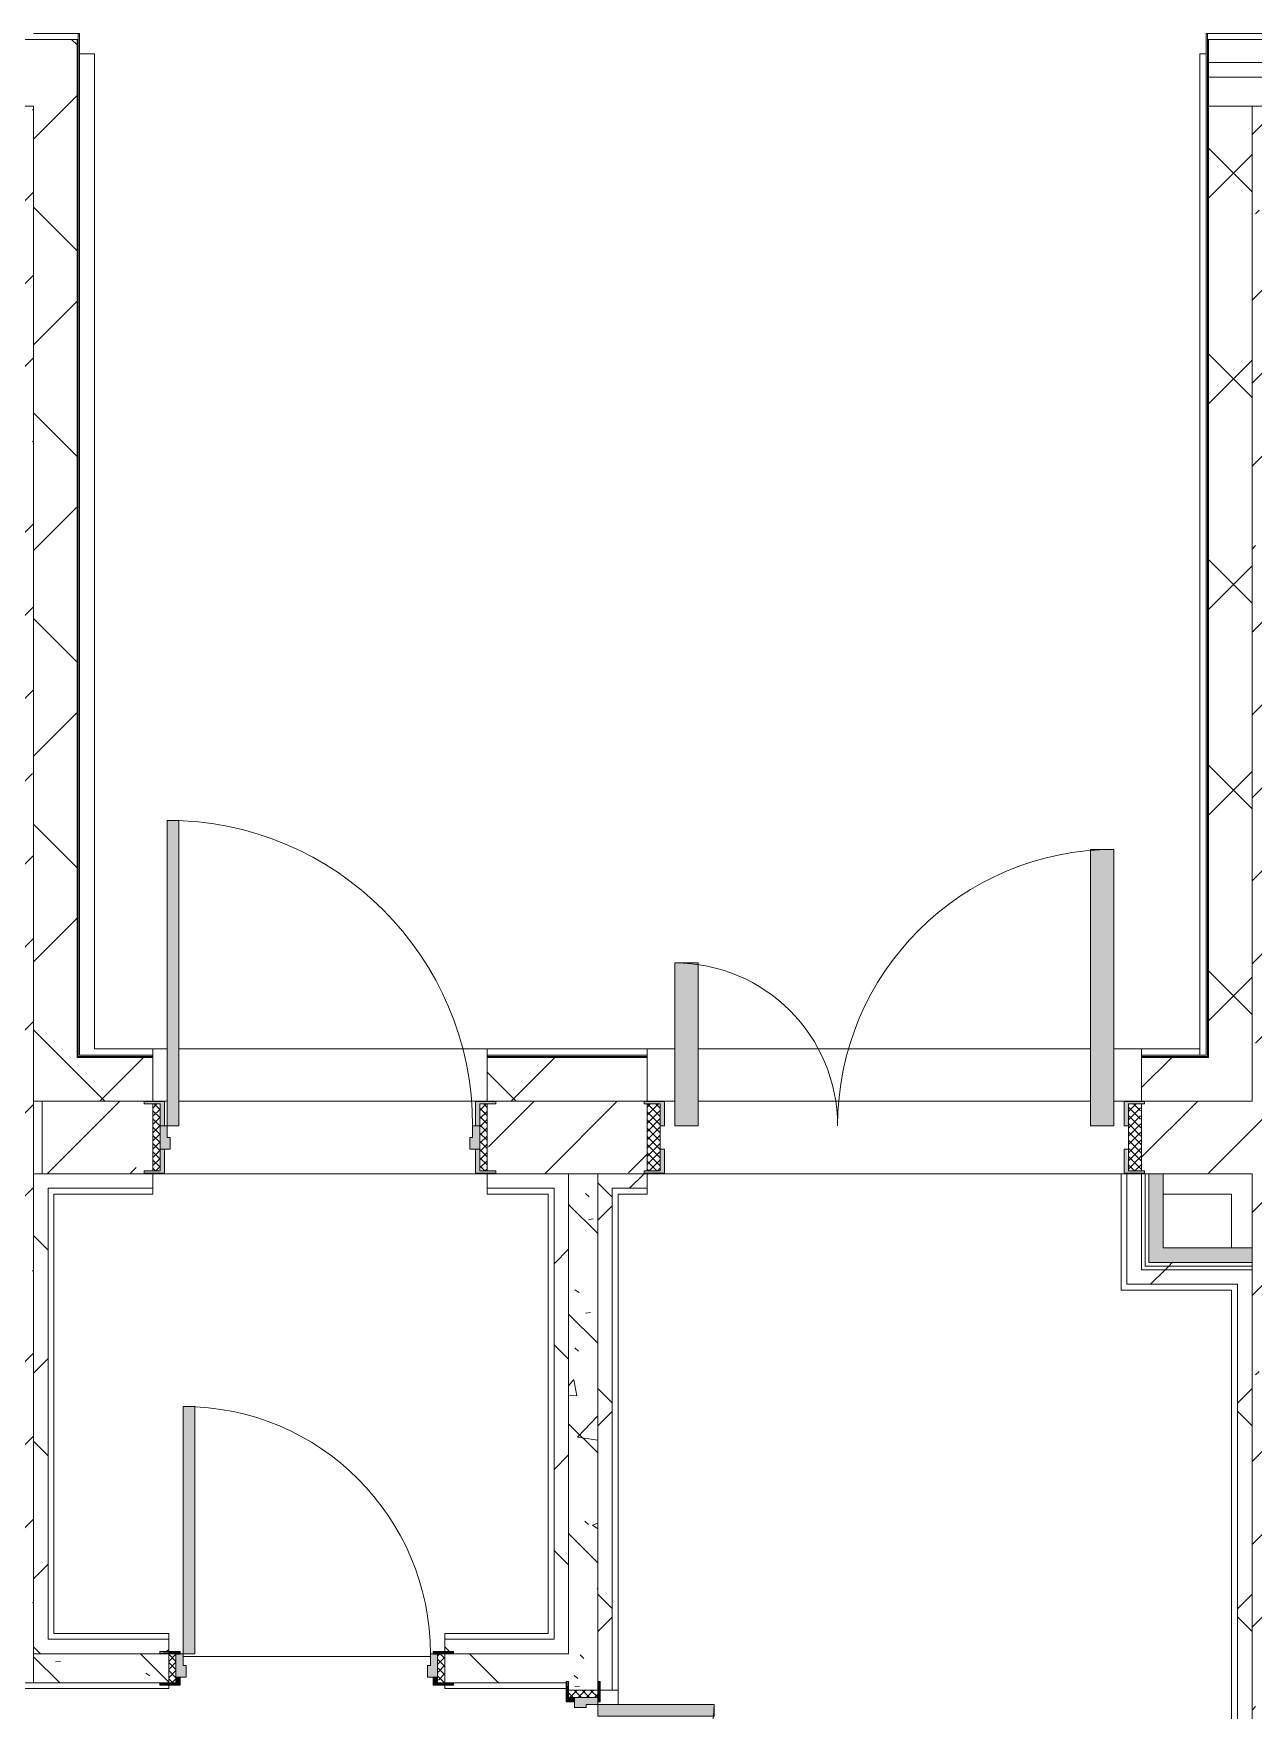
# Model space of a CAD drawing. Header units: millimetres. Extents: x -7229 to 193500, y -8553 to 29000.
# Drawn here: x 84970 to 89165, y 21585 to 27350 of the extents above; entities that cross this region are included whole.
import ezdxf

# ---------------------------------------------------------------- set-up
doc = ezdxf.new("R2010")
doc.units = ezdxf.units.MM
for name, color, linetype, lineweight, true_color in [('A-DOOR-1', 7, 'Continuous', 5, 0xaaaaaa), ('A-DOOR-2', 7, 'Continuous', 5, 0xe2e2e2), ('A-DOOR-FRAM-1', 7, 'Continuous', 5, 0xe2e2e2), ('A-DOOR-FRAM-2', 7, 'Continuous', 5, 0xaaaaaa), ('A-FLOR-1', 7, 'Continuous', 5, 0xaaaaaa), ('I-WALL-1', 7, 'Continuous', 5, 0xe7e7e7), ('I-WALL-3', 7, 'Continuous', 5, 0x787878)]:
    doc.layers.add(name, color=color, linetype=linetype, lineweight=lineweight, true_color=true_color)
for name, color, linetype, lineweight in [('A-WALL', 7, 'Continuous', 5), ('A-WALL-1', 7, 'Continuous', 9), ('I-WALL', 7, 'Continuous', 5)]:
    doc.layers.add(name, color=color, linetype=linetype, lineweight=lineweight)
pattern_1 = [(45, (0, 0), (-353.5534, 353.5534), []), (135, (0, 0), (-353.5534, -353.5534), [])]
pattern_2 = [(45, (0, 0), (-285.1231, 285.1231), []), (45, (285.12, 0), (-285.1231, 285.1231), [504.031, -100.806, 16.764, -84.042])]
pattern_3 = [(135, (0, 0), (-377.1708, -377.1708), [533.4, -88.9, 17.78, -88.9]), (135, (0, 376.94), (-377.1708, -377.1708), []), (50, (0, 0), (637.6445, -55.7866), [66.675, -733.425]), (355, (0, 0), (-123.3494, 668.699), [53.34, -586.74]), (100.451, (53.14, -4.65), (514.299, 612.908), [56.665, -623.315]), (46.184, (0, 177.8), (948.7764, -147.15), [100.012, -1100.137]), (96.636, (79.1, 165.5), (830.909, 865.997), [84.998, -934.973]), (351.184, (0, 177.8), (830.918, 865.988), [80.01, -880.11]), (21, (88.9, 133.35), (530.6506, -357.9283), [66.675, -733.425]), (326, (88.9, 133.35), (216.308, 644.6585), [53.34, -586.74]), (71.451, (133.1, 103.5), (746.9596, 286.7243), [56.665, -623.315]), (37.5, (0, 0), (10.81053, 295.9426), [16.764, -562.864, 16.764, -578.866, -588.962]), (37.5, (0, 0), (10.81053, 295.9426), [-1175.258, 16.764, -572.198]), (7.5, (0, 0), (233.8692, 350.6318), [16.764, -322.834, 16.764, -549.529, -224.472]), (7.5, (0, 0), (233.8692, 350.6318), [-905.891, 16.764, -207.708]), (327.5, (-198.25, 0), (474.5678, -20.0513), [16.764, -205.486, 16.764, -676.656, -920.115]), (327.5, (-198.25, 0), (474.5678, -20.0513), [-915.67, 16.764, -903.351]), (317.5, (-287.15, 0), (518.4522, 88.9934), [16.764, -272.161, 16.764, -443.738, -653.415]), (317.5, (-287.15, 0), (518.4522, 88.9934), [-749.427, 16.764, -636.651])]
pattern_4 = [(45, (0, 0), (-530.33, 530.33), []), (135, (0, 0), (-530.33, -530.33), [])]

# ---------------------------------------------------------------- blocks, each defined once
blk = doc.blocks.new('110_Дверь_СКБ_2Ст_Внутренняя - ДН-7д_л__ ДОО_Дв_1450x2100h_Загрузочная_ Помещение холодильных камер-21737406-1_2_1_птичка зашивка')
at = {"layer": 'A-DOOR-1'}
h = blk.add_hatch(dxfattribs=at)
h.set_pattern_fill('FP_32', color=256, style=0, pattern_type=2)
h.set_pattern_definition([(135, (1471.41, 189.685), (-14.14214, -14.14214), []), (225, (1471.41, 189.685), (14.14214, -14.14214), [])])
h.paths.add_polyline_path([(858.4, -115), (862.5, -115), (858.4, 115), (817.5, 115), (817.5, -115)])
at = {"layer": 'A-DOOR-2'}
for points in [[(687.5, 40), (767.5, 40), (767.5, 990), (687.5, 990), (687.5, 92.1)], [(-662.5, 40), (-662.5, 600), (-742.5, 600), (-742.5, 40)]]:
    blk.add_hatch(color=256, dxfattribs=at).paths.add_polyline_path(points)
h = blk.add_hatch(color=256, dxfattribs=at)
h.paths.add_polyline_path([(817.5, 40), (817.5, 115), (872.5, 115), (872.5, 123), (802.5, 123), (802.5, 40), (812.5, 40)])
h.paths.add_polyline_path([(-777.5, 40), (-777.5, 123), (-847.5, 123), (-844.3, 115), (-792.5, 115), (-792.5, 40)])
h = blk.add_hatch(color=256, dxfattribs=at)
h.paths.add_polyline_path([(872.5, -123), (872.5, -115), (817.5, -115), (812.5, -40), (802.5, -40), (802.5, -123), (862.5, -123)])
h.paths.add_polyline_path([(-792.5, -123), (-777.5, -123), (-777.5, -40), (-792.5, -40), (-792.5, -115), (-847.5, -115), (-842.5, -123), (-794.1, -123)])
at = {"layer": 'A-DOOR-FRAM-2'}
h = blk.add_hatch(dxfattribs=at)
h.set_pattern_fill('FP_33', color=256, style=0, pattern_type=2)
h.set_pattern_definition([(45, (-651.384, 189.685), (-14.1421, 14.1421), []), (135, (-651.384, 189.685), (-14.1421, -14.1421), [])])
h.paths.add_polyline_path([(-792.5, -115), (-792.5, 115), (-837.5, 115), (-837.5, -115)])
at = {"layer": 'A-DOOR-1'}
for p, q in [((767.5, 990), (687.5, 990)), ((687.5, 990), (687.5, 40)), ((767.5, 40), (767.5, 990)), ((-742.5, 600), (-742.5, 40)), ((-662.5, 600), (-742.5, 600)), ((-662.5, 40), (-662.5, 600)), ((-777.5, 123), (-847.5, 123)), ((-847.5, 123), (-847.5, 115)), ((-777.5, 40), (-777.5, 123)), ((872.5, 123), (802.5, 123)), ((802.5, 123), (802.5, 40)), ((872.5, 115), (872.5, 123)), ((-847.5, 115), (-792.5, 115)), ((-792.5, 115), (-792.5, 40)), ((817.5, 40), (817.5, 115)), ((817.5, 115), (872.5, 115)), ((-792.5, 40), (-777.5, 40)), ((-742.5, 40), (-662.5, 40)), ((687.5, 40), (767.5, 40)), ((802.5, 40), (817.5, 40)), ((-777.5, -40), (-792.5, -40)), ((-792.5, -40), (-792.5, -115)), ((-777.5, -123), (-777.5, -40)), ((817.5, -40), (802.5, -40)), ((802.5, -40), (802.5, -123)), ((817.5, -115), (817.5, -40)), ((-847.5, -115), (-847.5, -123)), ((-792.5, -115), (-847.5, -115)), ((872.5, -115), (817.5, -115)), ((872.5, -123), (872.5, -115)), ((-847.5, -123), (-777.5, -123)), ((802.5, -123), (872.5, -123))]:
    blk.add_line(p, q, dxfattribs=at)
for centre, radius, start, end in [((767.5, 40), 950, 90, 180), ((-742.5, 40), 560, 0, 90)]:
    blk.add_arc(centre, radius, start, end, dxfattribs=at)
at = {"layer": 'A-DOOR-FRAM-2'}
for p, q in [((-792.5, 115), (-837.5, 115)), ((-837.5, 115), (-837.5, -115)), ((-792.5, -115), (-792.5, 115)), ((862.5, 115), (817.5, 115)), ((817.5, 115), (817.5, -115)), ((862.5, -115), (862.5, 115)), ((-837.5, -115), (-792.5, -115)), ((817.5, -115), (862.5, -115))]:
    blk.add_line(p, q, dxfattribs=at)
blk = doc.blocks.new('110_Дверь_СКБ_1Ст_Внутренняя1 - ДН-6д_ ДОО_Дв_1150x2100-24253098-1_2_1_птичка зашивка')
at = {"layer": 'A-DOOR-1'}
h = blk.add_hatch(dxfattribs=at)
h.set_pattern_fill('FP_36', color=256, style=0, pattern_type=2)
h.set_pattern_definition([(135, (1726.41, 189.685), (-14.14214, -14.14214), []), (225, (1726.41, 189.685), (14.14214, -14.14214), [])])
h.paths.add_polyline_path([(587.5, -115), (587.5, 115), (562.5, 115), (562.5, -115)])
at = {"layer": 'A-DOOR-2'}
h = blk.add_hatch(color=256, dxfattribs=at)
h.paths.add_polyline_path([(-522.5, 40), (-522.5, 123), (-592.5, 123), (-592.5, 115), (-537.5, 115), (-537.5, 40)])
h.paths.add_polyline_path([(547.5, 40), (562.5, 40), (562.5, 115), (617.5, 115), (617.5, 123), (547.5, 123)])
h = blk.add_hatch(color=256, dxfattribs=at)
h.paths.add_polyline_path([(-537.5, -40), (-502.5, -40), (-502.5, 0), (-512.5, 0), (-512.5, 40), (-537.5, 40)])
h.paths.add_polyline_path([(562.5, -40), (562.5, 40), (537.5, 40), (537.5, 0), (527.5, 0), (527.5, -40), (537.5, -40)])
h = blk.add_hatch(color=256, dxfattribs=at)
h.paths.add_polyline_path([(617.5, -123), (617.5, -115), (562.5, -115), (562.5, -40), (547.5, -40), (547.5, -123), (601.3, -123)])
h.paths.add_polyline_path([(-562.5, -123), (-522.5, -119.1), (-522.5, -40), (-537.5, -40), (-537.5, -115), (-592.5, -115), (-592.5, -123), (-564.5, -123)])
at = {"layer": 'A-DOOR-FRAM-1'}
blk.add_hatch(color=256, dxfattribs=at).paths.add_polyline_path([(-472.5, 40), (-472.5, 1090), (-512.5, 1090), (-512.5, 40)])
at = {"layer": 'A-DOOR-FRAM-2'}
h = blk.add_hatch(dxfattribs=at)
h.set_pattern_fill('FP_37', color=256, style=0, pattern_type=2)
h.set_pattern_definition([(45, (-396.384, 189.685), (-14.1421, 14.1421), []), (135, (-396.384, 189.685), (-14.1421, -14.1421), [])])
h.paths.add_polyline_path([(-537.5, -115), (-537.5, 115), (-562.5, 115), (-562.5, -115)])
at = {"layer": 'A-DOOR-1'}
for p, q in [((-512.5, 1090), (-512.5, 40)), ((-472.5, 1090), (-512.5, 1090)), ((-472.5, 40), (-472.5, 1090)), ((-522.5, 123), (-592.5, 123)), ((-592.5, 123), (-592.5, 115)), ((-522.5, 40), (-522.5, 123)), ((617.5, 123), (547.5, 123)), ((547.5, 123), (547.5, 40)), ((617.5, 115), (617.5, 123)), ((-592.5, 115), (-537.5, 115)), ((-537.5, 115), (-537.5, 40)), ((562.5, 40), (562.5, 115)), ((562.5, 115), (617.5, 115)), ((-537.5, 40), (-522.5, 40)), ((-512.5, 40), (-472.5, 40)), ((547.5, 40), (562.5, 40)), ((-522.5, -40), (-537.5, -40)), ((-537.5, -40), (-537.5, -115)), ((-522.5, -123), (-522.5, -40)), ((562.5, -40), (547.5, -40)), ((547.5, -40), (547.5, -123)), ((562.5, -115), (562.5, -40)), ((-592.5, -115), (-592.5, -123)), ((-537.5, -115), (-592.5, -115)), ((617.5, -115), (562.5, -115)), ((617.5, -123), (617.5, -115)), ((-592.5, -123), (-522.5, -123)), ((547.5, -123), (617.5, -123))]:
    blk.add_line(p, q, dxfattribs=at)
blk.add_arc((-512.5, 40), 1050, 360, 90, dxfattribs=at)
at = {"layer": 'A-DOOR-FRAM-2'}
for p, q in [((-537.5, 115), (-562.5, 115)), ((-562.5, 115), (-562.5, -115)), ((-537.5, -115), (-537.5, 115)), ((587.5, 115), (562.5, 115)), ((562.5, 115), (562.5, -115)), ((587.5, -115), (587.5, 115)), ((-512.5, 40), (-537.5, 40)), ((-537.5, 40), (-537.5, -40)), ((-512.5, 0), (-512.5, 40)), ((-502.5, 0), (-512.5, 0)), ((-502.5, -40), (-502.5, 0)), ((537.5, 0), (527.5, 0)), ((527.5, 0), (527.5, -40)), ((537.5, 40), (537.5, 0)), ((562.5, 40), (537.5, 40)), ((562.5, -40), (562.5, 40)), ((-537.5, -40), (-502.5, -40)), ((527.5, -40), (562.5, -40)), ((-562.5, -115), (-537.5, -115)), ((562.5, -115), (587.5, -115))]:
    blk.add_line(p, q, dxfattribs=at)
blk = doc.blocks.new('110_Дверь_СКБ_1Ст_Внутренняя1 - Д-8_п_ 950x2100h_охрана 2-32213875-1_2_1_птичка зашивка')
at = {"layer": 'A-DOOR-1'}
h = blk.add_hatch(dxfattribs=at)
h.set_pattern_fill('FP_38', color=256, style=0, pattern_type=2)
h.set_pattern_definition([(135, (1826.41, 114.685), (-14.14214, -14.14214), []), (225, (1826.41, 114.685), (14.14214, -14.14214), [])])
h.paths.add_polyline_path([(487.5, -50), (487.5, 50), (462.5, 50), (465.3, -50)])
at = {"layer": 'A-DOOR-2'}
h = blk.add_hatch(color=256, dxfattribs=at)
h.paths.add_polyline_path([(-437.5, -30), (-402.5, -30), (-402.5, 10), (-412.5, 10), (-412.5, 50), (-437.5, 50), (-437.5, 40)])
h.paths.add_polyline_path([(462.5, -30), (462.5, 50), (437.5, 50), (437.5, 10), (427.5, 10), (427.5, -30), (437.5, -30)])
at = {"layer": 'A-DOOR-FRAM-1'}
for points in [[(-372.5, 50), (-372.5, 900), (-412.5, 900), (-412.5, 50)], [(-460, 50), (-422.5, 50), (-422.5, 58), (-492.5, 53.6), (-492.5, 50), (-462.5, 50)], [(487.5, 50), (517.5, 50), (517.5, 58), (447.5, 58), (447.5, 50), (474.8, 50)], [(-492.5, -58), (-422.5, -58), (-422.5, -50), (-492.5, -50)], [(-422.5, -50), (-422.5, -30), (-437.5, -30), (-437.5, -50)], [(462.5, -50), (462.5, -30), (447.5, -30), (447.5, -50)], [(517.5, -58), (517.5, -50), (447.5, -50), (447.5, -58), (494.1, -58)]]:
    blk.add_hatch(color=256, dxfattribs=at).paths.add_polyline_path(points)
at = {"layer": 'A-DOOR-FRAM-2'}
h = blk.add_hatch(dxfattribs=at)
h.set_pattern_fill('FP_39', color=256, style=0, pattern_type=2)
h.set_pattern_definition([(45, (-296.384, 114.685), (-14.1421, 14.1421), []), (135, (-296.384, 114.685), (-14.1421, -14.1421), [])])
h.paths.add_polyline_path([(-437.5, -50), (-437.5, 50), (-462.5, 50), (-462.5, -50), (-456.3, -50)])
at = {"layer": 'A-DOOR-1'}
for p, q in [((-412.5, 900), (-412.5, 50)), ((-372.5, 900), (-412.5, 900)), ((-372.5, 50), (-372.5, 900)), ((-412.5, 50), (-372.5, 50))]:
    blk.add_line(p, q, dxfattribs=at)
blk.add_arc((-412.5, 50), 850, 360, 90, dxfattribs=at)
at = {"layer": 'A-DOOR-FRAM-2'}
for p, q in [((-422.5, 58), (-492.5, 58)), ((-492.5, 58), (-492.5, 50)), ((-422.5, 50), (-422.5, 58)), ((517.5, 58), (447.5, 58)), ((447.5, 58), (447.5, 50)), ((517.5, 50), (517.5, 58)), ((-492.5, 50), (-422.5, 50)), ((-437.5, 50), (-462.5, 50)), ((-462.5, 50), (-462.5, -50)), ((-412.5, 50), (-437.5, 50)), ((-437.5, 50), (-437.5, -30)), ((-437.5, -50), (-437.5, 50)), ((-422.5, 50), (-437.5, 50)), ((-437.5, 50), (-437.5, 49)), ((-437.5, 49), (-422.5, 49)), ((-422.5, 49), (-422.5, 50)), ((-412.5, 10), (-412.5, 50)), ((-402.5, 10), (-412.5, 10)), ((-402.5, -30), (-402.5, 10)), ((437.5, 10), (427.5, 10)), ((427.5, 10), (427.5, -30)), ((437.5, 50), (437.5, 10)), ((462.5, 50), (437.5, 50)), ((462.5, 50), (447.5, 50)), ((447.5, 50), (447.5, 49)), ((447.5, 50), (517.5, 50)), ((447.5, 49), (462.5, 49)), ((462.5, -30), (462.5, 50)), ((487.5, 50), (462.5, 50)), ((462.5, 50), (462.5, -50)), ((462.5, 49), (462.5, 50)), ((487.5, -50), (487.5, 50)), ((-422.5, -50), (-492.5, -50)), ((-492.5, -50), (-492.5, -58)), ((-462.5, -50), (-437.5, -50)), ((-437.5, -30), (-402.5, -30)), ((-422.5, -30), (-437.5, -30)), ((-437.5, -30), (-437.5, -50)), ((-437.5, -50), (-422.5, -50)), ((-422.5, -50), (-422.5, -30)), ((-422.5, -58), (-422.5, -50)), ((427.5, -30), (462.5, -30)), ((462.5, -30), (447.5, -30)), ((447.5, -30), (447.5, -50)), ((447.5, -50), (462.5, -50)), ((517.5, -50), (447.5, -50)), ((447.5, -50), (447.5, -58)), ((462.5, -50), (462.5, -30)), ((462.5, -50), (487.5, -50)), ((517.5, -58), (517.5, -50)), ((-492.5, -58), (-422.5, -58)), ((447.5, -58), (517.5, -58))]:
    blk.add_line(p, q, dxfattribs=at)
blk = doc.blocks.new('110_Дверь_СКБ_2Ст - Д-10а_ СОШ_Дв_1450x2100h_Горячий цех-25784455-1_2_1_птичка зашивка')
at = {"layer": 'A-DOOR-1'}
h = blk.add_hatch(dxfattribs=at)
h.set_pattern_fill('FP_43', color=256, style=0, pattern_type=2)
h.set_pattern_definition([(135, (1601.41, 114.685), (-14.14214, -14.14214), []), (225, (1601.41, 114.685), (14.14214, -14.14214), [])])
h.paths.add_polyline_path([(712.5, 50), (687.5, 50), (687.5, -50), (712.5, -50)])
at = {"layer": 'A-DOOR-2'}
for points in [[(662.5, 130.2), (662.5, 950), (622.5, 950), (622.5, 50), (662.5, 50), (662.5, 120)], [(-597.5, 120), (-597.5, 450), (-637.5, 450), (-637.5, 50), (-597.5, 50), (-597.5, 100.2)]]:
    blk.add_hatch(color=256, dxfattribs=at).paths.add_polyline_path(points)
h = blk.add_hatch(color=256, dxfattribs=at)
h.paths.add_polyline_path([(687.5, -30), (687.5, 50), (662.5, 50), (662.5, 10), (652.5, 10), (652.5, -30), (662.5, -30)])
h.paths.add_polyline_path([(-627.5, -6), (-627.5, 10), (-637.5, 10), (-637.5, 50), (-662.5, 50), (-662.5, -30), (-627.5, -28.9)])
at = {"layer": 'A-DOOR-FRAM-1'}
for points in [[(-647.5, 58), (-717.5, 58), (-712.5, 50), (-647.5, 50)], [(742.5, 58), (672.5, 58), (672.5, 50), (742.5, 50)], [(-647.5, -50), (-717.5, -53.5), (-712.5, -58), (-647.5, -58)], [(-647.5, -30), (-662.5, -30), (-662.5, -50), (-647.5, -50)], [(687.5, -30), (672.5, -30), (672.5, -50), (687.5, -50)], [(742.5, -50), (672.5, -50), (672.5, -58), (742.5, -58)]]:
    blk.add_hatch(color=256, dxfattribs=at).paths.add_polyline_path(points)
at = {"layer": 'A-DOOR-FRAM-2'}
h = blk.add_hatch(dxfattribs=at)
h.set_pattern_fill('FP_44', color=256, style=0, pattern_type=2)
h.set_pattern_definition([(45, (-521.384, 114.685), (-14.1421, 14.1421), []), (135, (-521.384, 114.685), (-14.1421, -14.1421), [])])
h.paths.add_polyline_path([(-662.5, -24.2), (-662.5, 50), (-687.5, 50), (-687.5, -50), (-662.5, -50)])
at = {"layer": 'A-DOOR-1'}
for p, q in [((662.5, 950), (622.5, 950)), ((622.5, 950), (622.5, 50)), ((662.5, 50), (662.5, 950)), ((-637.5, 450), (-637.5, 50)), ((-597.5, 450), (-637.5, 450)), ((-597.5, 50), (-597.5, 450)), ((-637.5, 50), (-597.5, 50)), ((622.5, 50), (662.5, 50))]:
    blk.add_line(p, q, dxfattribs=at)
for centre, radius, start, end in [((662.5, 50), 900, 90, 180), ((-637.5, 50), 400, 0, 90)]:
    blk.add_arc(centre, radius, start, end, dxfattribs=at)
at = {"layer": 'A-DOOR-FRAM-2'}
for p, q in [((-647.5, 58), (-717.5, 58)), ((-717.5, 58), (-717.5, 50)), ((-647.5, 50), (-647.5, 58)), ((742.5, 58), (672.5, 58)), ((672.5, 58), (672.5, 50)), ((742.5, 50), (742.5, 58)), ((-717.5, 50), (-647.5, 50)), ((-662.5, 50), (-687.5, 50)), ((-687.5, 50), (-687.5, -50)), ((-637.5, 50), (-662.5, 50)), ((-662.5, 50), (-662.5, -30)), ((-662.5, -50), (-662.5, 50)), ((-637.5, 10), (-637.5, 50)), ((-627.5, 10), (-637.5, 10)), ((-627.5, -30), (-627.5, 10)), ((662.5, 10), (652.5, 10)), ((652.5, 10), (652.5, -30)), ((662.5, 50), (662.5, 10)), ((687.5, 50), (662.5, 50)), ((672.5, 50), (742.5, 50)), ((687.5, -30), (687.5, 50)), ((712.5, 50), (687.5, 50)), ((687.5, 50), (687.5, -50)), ((712.5, -50), (712.5, 50)), ((-647.5, -50), (-717.5, -50)), ((-717.5, -50), (-717.5, -58)), ((-687.5, -50), (-662.5, -50)), ((-662.5, -30), (-627.5, -30)), ((-647.5, -30), (-662.5, -30)), ((-662.5, -30), (-662.5, -50)), ((-662.5, -50), (-647.5, -50)), ((-647.5, -50), (-647.5, -30)), ((-647.5, -58), (-647.5, -50)), ((652.5, -30), (687.5, -30)), ((687.5, -30), (672.5, -30)), ((672.5, -30), (672.5, -50)), ((672.5, -50), (687.5, -50)), ((742.5, -50), (672.5, -50)), ((672.5, -50), (672.5, -58)), ((687.5, -50), (687.5, -30)), ((687.5, -50), (712.5, -50)), ((742.5, -58), (742.5, -50)), ((-717.5, -58), (-647.5, -58)), ((672.5, -58), (742.5, -58))]:
    blk.add_line(p, q, dxfattribs=at)

msp = doc.modelspace()

# ---------------------------------------------------------------- hatches: boundary and pattern name
at = {"layer": 'A-WALL'}
h = msp.add_hatch(dxfattribs=at)
h.set_pattern_fill('FP_20', color=256, style=0, pattern_type=2)
h.set_pattern_definition(pattern_1)
h.paths.add_polyline_path([(85040, 23680), (85120, 23680), (85120, 27330), (84970, 27330), (84970, 23680), (85000, 23680)])
h = msp.add_hatch(dxfattribs=at)
h.set_pattern_fill('FP_20', color=256, style=0, pattern_type=2)
h.set_pattern_definition(pattern_1)
h.paths.add_polyline_path([(93160, 27200), (93210, 27200), (93210, 27250), (89010, 27250), (89010, 27200), (93096.4, 27200)])
h = msp.add_hatch(dxfattribs=at)
h.set_pattern_fill('FP_20', color=256, style=0, pattern_type=2)
h.set_pattern_definition(pattern_1)
h.paths.add_polyline_path([(89010, 27100), (93160, 27100), (93160, 27200), (89010, 27200), (89010, 27126)])
h = msp.add_hatch(dxfattribs=at)
h.set_pattern_fill('FP_20', color=256, style=0, pattern_type=2)
h.set_pattern_definition(pattern_1)
h.paths.add_polyline_path([(89132.4, 23680), (89160, 23680), (89160, 27100), (89010, 27100), (89010, 23680)])
h = msp.add_hatch(dxfattribs=at)
h.set_pattern_fill('FP_20', color=256, style=0, pattern_type=2)
h.set_pattern_definition(pattern_1)
h.paths.add_polyline_path([(85128, 23680), (85380, 23680), (85380, 23830), (85120, 23830), (85120, 23680)])
h.paths.add_polyline_path([(86530, 23680), (87080, 23680), (87080, 23830), (86530, 23830), (86530, 23720.3)])
h.paths.add_polyline_path([(88855, 23680), (89010, 23680), (89007, 23830), (88780, 23830), (88780, 23680)])
at = {"layer": 'I-WALL'}
h = msp.add_hatch(dxfattribs=at)
h.set_pattern_fill('FP_1', color=256, style=0, pattern_type=2)
h.set_pattern_definition(pattern_2)
h.paths.add_polyline_path([(84870, 21680), (84970, 21680), (84970, 27100), (84750, 27100), (84750, 21680)])
h = msp.add_hatch(dxfattribs=at)
h.set_pattern_fill('FP_1', color=256, style=0, pattern_type=2)
h.set_pattern_definition(pattern_2)
h.paths.add_polyline_path([(89160, 17270), (89410, 17270), (89410, 27100), (89160, 27100), (89160, 17850)])
h = msp.add_hatch(dxfattribs=at)
h.set_pattern_fill('FP_1', color=256, style=0, pattern_type=2)
h.set_pattern_definition(pattern_2)
h.paths.add_polyline_path([(89160, 23430), (89160, 23680), (88790, 23678), (88790, 23670), (88780, 23670), (88780, 23440), (88790, 23440), (88790, 23432), (89030.8, 23430)])
h.paths.add_polyline_path([(85120, 23430), (85350, 23432), (85350, 23440), (85380, 23440), (85380, 23670), (85350, 23670), (85350, 23678), (85000, 23680), (85000, 23430), (85040, 23430)])
h.paths.add_polyline_path([(86530, 23430), (87070, 23434), (87070, 23440), (87080, 23440), (87076, 23670), (87070, 23670.7), (87070, 23678), (86560, 23678), (86560, 23670), (86530, 23670), (86530, 23440), (86560, 23440), (86560, 23432), (86530, 23432)])
h = msp.add_hatch(dxfattribs=at)
h.set_pattern_fill('FP_20', color=256, style=0, pattern_type=2)
h.set_pattern_definition(pattern_1)
h.paths.add_polyline_path([(85020, 21830), (85020, 23430), (84970, 23430), (84970, 21830), (85019.7, 21830)])
h = msp.add_hatch(dxfattribs=at)
h.set_pattern_fill('FP_20', color=256, style=0, pattern_type=2)
h.set_pattern_definition(pattern_1)
h.paths.add_polyline_path([(86760, 21780), (86810, 21780), (86810, 23430), (86760, 23430), (86760, 21785.6)])
h = msp.add_hatch(dxfattribs=at)
h.set_pattern_fill('FP_20', color=256, style=0, pattern_type=2)
h.set_pattern_definition(pattern_1)
h.paths.add_polyline_path([(86910, 19300), (86960, 19300), (86960, 20255), (86918, 20255), (86918, 20225), (86910, 20225), (86910, 19350)])
h.paths.add_polyline_path([(86960, 21655), (86960, 23430), (86910, 23430), (86910.1, 21685), (86918, 21680), (86918, 21655)])
h = msp.add_hatch(dxfattribs=at)
h.set_pattern_fill('FP_20', color=256, style=0, pattern_type=2)
h.set_pattern_definition(pattern_1)
h.paths.add_polyline_path([(87073.2, 23380), (87080, 23380), (87080, 23430), (86960, 23430), (86960, 23380), (86990.2, 23380)])
h = msp.add_hatch(dxfattribs=at)
h.set_pattern_fill('FP_112', color=256, style=0, pattern_type=2)
h.set_pattern_definition(pattern_4)
h.paths.add_polyline_path([(89015.8, 23112.5), (89160, 23112.5), (89160, 23125), (88805, 23125), (88805, 23112.5), (88998.3, 23112.5)])
h = msp.add_hatch(dxfattribs=at)
h.set_pattern_fill('FP_20', color=256, style=0, pattern_type=2)
h.set_pattern_definition(pattern_1)
h.paths.add_polyline_path([(88834.3, 23050), (89110, 23051.3), (89110, 23100), (88780, 23100), (88780, 23050), (88804.1, 23050)])
h = msp.add_hatch(dxfattribs=at)
h.set_pattern_fill('FP_112', color=256, style=0, pattern_type=2)
h.set_pattern_definition(pattern_4)
h.paths.add_polyline_path([(89030.6, 23100), (89160, 23104.6), (89160, 23112.5), (88792.5, 23112.5), (88792.5, 23100), (88965.9, 23100)])
h = msp.add_hatch(dxfattribs=at)
h.set_pattern_fill('FP_20', color=256, style=0, pattern_type=2)
h.set_pattern_definition(pattern_1)
h.paths.add_polyline_path([(89110, 19350), (89160, 19351.2), (89160, 23100), (89110, 23100), (89110, 19370)])
h = msp.add_hatch(dxfattribs=at)
h.set_pattern_fill('FP_20', color=256, style=0, pattern_type=2)
h.set_pattern_definition(pattern_1)
h.paths.add_polyline_path([(85380, 21780), (85404.7, 21783.6), (85404.7, 21788), (85434.7, 21788), (85434.7, 21830), (84970, 21830), (84970, 21780), (85359.7, 21780)])
h.paths.add_polyline_path([(86740, 21780), (86760, 21780), (86760, 21830), (86384.7, 21830), (86384.7, 21788), (86414.7, 21788), (86414.7, 21780), (86706.5, 21780)])
at = {"layer": 'I-WALL-1'}
for points in [[(88805, 23125), (88855, 23125), (88855, 23430), (88805, 23430), (88805, 23133.5)], [(89030.6, 23125), (89160, 23125), (89160, 23175), (88855, 23175), (88855, 23125), (88873.1, 23125)]]:
    msp.add_hatch(color=256, dxfattribs=at).paths.add_polyline_path(points)
at = {"layer": 'I-WALL-3'}
h = msp.add_hatch(dxfattribs=at)
h.set_pattern_fill('FP_31', color=256, style=0, pattern_type=2)
h.set_pattern_definition(pattern_3)
h.paths.add_polyline_path([(86910, 21780), (86910, 23430), (86810, 23430), (86810, 21780), (86856.2, 21780)])
h = msp.add_hatch(dxfattribs=at)
h.set_pattern_fill('FP_31', color=256, style=0, pattern_type=2)
h.set_pattern_definition(pattern_3)
h.paths.add_polyline_path([(86842.6, 21680), (86910, 21685), (86910, 21780), (86384.7, 21780), (86384.7, 21680), (86810, 21680)])
h.paths.add_polyline_path([(85061.6, 21680), (85434.7, 21680), (85434.7, 21780), (84970, 21780), (84970, 21680), (85040, 21680)])
h = msp.add_hatch(dxfattribs=at)
h.set_pattern_fill('FP_31', color=256, style=0, pattern_type=2)
h.set_pattern_definition(pattern_3)
h.paths.add_polyline_path([(86910, 20030), (86910, 20255), (86810, 20255), (86810, 20030)])
h.paths.add_polyline_path([(86910, 21655), (86910, 21680), (86810, 21680), (86810, 21655), (86839.2, 21655)])

# ---------------------------------------------------------------- linework, layer by layer
at = {"layer": 'A-FLOR-1'}
for p, q in [((89090, 23360), (88855, 23360)), ((89090, 23175), (89090, 23360)), ((86334.7, 21770), (85484.7, 21770)), ((85434.7, 21660), (84736, 21660)), ((85434.7, 21672), (85434.7, 21660)), ((86384.7, 21660), (86384.7, 21672)), ((86802, 21660), (86384.7, 21660)), ((86980, 21605), (86980, 21655))]:
    msp.add_line(p, q, dxfattribs=at)
at = {"layer": 'A-WALL'}
for p, q in [((85128, 27350), (84970, 27350)), ((85128, 23838), (85128, 27350)), ((89002, 27350), (89002, 23838)), ((93310, 27350), (89002, 27350)), ((85128, 27280), (85180, 27280)), ((85180, 27280), (85180, 23860)), ((88980, 23838), (88980, 27280)), ((89002, 27280), (88980, 27280)), ((89160, 23680), (89160, 27100)), ((89160, 27100), (93060, 27100)), ((85380, 23838), (85128, 23838)), ((85180, 23860), (85430, 23860)), ((85380, 23680), (85380, 23860)), ((85470, 23860), (87175, 23860)), ((86530, 23860), (86530, 23680)), ((87080, 23838), (86530, 23838)), ((87080, 23680), (87080, 23860)), ((87255, 23860), (88605, 23860)), ((88685, 23860), (88980, 23860)), ((88780, 23860), (88780, 23680)), ((89002, 23838), (88780, 23838)), ((84970, 23680), (85000, 23680))]:
    msp.add_line(p, q, dxfattribs=at)
at = {"layer": 'A-WALL-1'}
for p, q in [((85123, 27330), (80350, 27330)), ((85120, 23830), (85120, 27330)), ((85123, 27350), (85123, 23833)), ((89007, 27350), (89007, 23833)), ((93290, 27330), (89007, 27330)), ((89010, 27330), (89010, 23830)), ((93210, 27250), (89010, 27250)), ((93160, 27200), (89010, 27200)), ((89160, 27100), (89010, 27100)), ((85120, 23830), (85380, 23830)), ((85123, 23833), (85380, 23833)), ((86530, 23833), (87080, 23833)), ((86530, 23830), (87080, 23830)), ((88780, 23833), (89007, 23833)), ((88780, 23830), (89010, 23830)), ((85120, 23680), (85380, 23680)), ((87080, 23680), (86530, 23680)), ((88780, 23680), (89010, 23680)), ((85380, 23430), (85020, 23430)), ((86760, 23430), (86530, 23430)), ((86910, 23430), (86810, 23430)), ((87080, 23430), (86960, 23430)), ((88730, 23430), (88730, 23050)), ((88780, 23430), (88855, 23430)), ((88792.5, 23112.5), (88792.5, 23430)), ((88805, 23125), (88805, 23430)), ((85020, 23380), (85020, 21830)), ((85020, 23380), (85380, 23380)), ((86530, 23380), (86760, 23380)), ((86760, 21830), (86760, 23380)), ((86960, 21655), (86960, 23380)), ((86960, 23380), (87080, 23380)), ((89160, 23125), (88805, 23125)), ((89160, 19370), (89160, 23175)), ((89160, 23112.5), (88792.5, 23112.5)), ((89160, 23100), (88792.5, 23100)), ((88730, 23050), (89110, 23050)), ((89110, 23050), (89110, 19350)), ((85020, 21830), (85434.7, 21830)), ((86384.7, 21830), (86760, 21830)), ((85404.7, 21780), (84970, 21780)), ((84970, 21780), (84970, 21680)), ((86414.7, 21780), (86760, 21780))]:
    msp.add_line(p, q, dxfattribs=at)
at = {"layer": 'I-WALL'}
for p, q in [((84970, 27100), (84750, 27100)), ((84970, 27100), (84970, 21780)), ((85120, 23680), (85000, 23680)), ((85000, 23680), (85000, 23430)), ((85380, 23680), (85430, 23680)), ((85470, 23680), (86530, 23680)), ((87080, 23680), (87175, 23680)), ((87255, 23680), (88605, 23680)), ((88685, 23680), (88780, 23680)), ((89160, 23680), (89010, 23680)), ((85020, 23430), (84970, 23430)), ((86530, 23430), (85380, 23430)), ((85380, 23360), (85380, 23430)), ((86530, 23430), (86530, 23360)), ((86810, 23430), (86760, 23430)), ((86810, 23430), (86810, 21780)), ((86910, 21685), (86910, 23430)), ((86960, 23430), (86910, 23430)), ((88780, 23430), (87080, 23430)), ((87080, 23360), (87080, 23430)), ((88710, 23430), (88710, 23030)), ((88780, 23430), (88780, 23100)), ((88855, 23430), (89160, 23430)), ((88855, 23175), (88855, 23430)), ((89160, 23430), (89160, 23175)), ((85040, 21850), (85040, 23360)), ((85040, 23360), (85380, 23360)), ((86530, 23360), (86740, 23360)), ((86740, 23360), (86740, 21850)), ((86980, 21655), (86980, 23360)), ((86980, 23360), (87080, 23360)), ((89160, 23175), (88855, 23175)), ((88855, 23100), (88780, 23100)), ((88710, 23030), (89090, 23030)), ((89090, 23030), (89090, 19370)), ((85434.7, 21850), (85040, 21850)), ((85434.7, 21788), (85434.7, 21850)), ((86740, 21850), (86384.7, 21850)), ((86384.7, 21850), (86384.7, 21788)), ((86760, 21780), (86810, 21780)), ((84750, 21680), (85404.7, 21680)), ((86414.7, 21680), (86802, 21680)), ((86918, 21655), (86980, 21655))]:
    msp.add_line(p, q, dxfattribs=at)

# ---------------------------------------------------------------- block references
at = {"layer": 'A-DOOR-1'}
for name, p in [('110_Дверь_СКБ_1Ст_Внутренняя1 - ДН-6д_ ДОО_Дв_1150x2100-24253098-1_2_1_птичка зашивка', (85942.5, 23555)), ('110_Дверь_СКБ_2Ст_Внутренняя - ДН-7д_л__ ДОО_Дв_1450x2100h_Загрузочная_ Помещение холодильных камер-21737406-1_2_1_птичка зашивка', (87917.5, 23555)), ('110_Дверь_СКБ_1Ст_Внутренняя1 - Д-8_п_ 950x2100h_охрана 2-32213875-1_2_1_птичка зашивка', (85897.2, 21730))]:
    msp.add_blockref(name, p, dxfattribs=at)
at = {"layer": 'A-DOOR-1', "rotation": 270}
msp.add_blockref('110_Дверь_СКБ_2Ст - Д-10а_ СОШ_Дв_1450x2100h_Горячий цех-25784455-1_2_1_птичка зашивка', (86860, 20967.5), dxfattribs=at)

doc.saveas('drawing.dxf')
